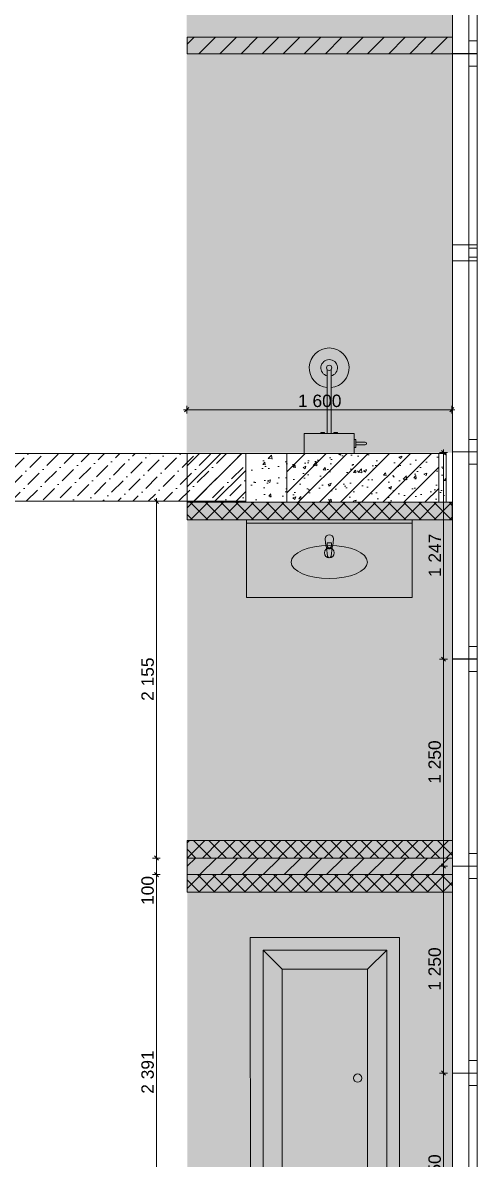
# Model space of a CAD drawing. Header units: millimetres. Extents: x 2336463 to 2579121, y 595385 to 778077.
# Drawn here: x 2408368 to 2411111, y 697540 to 704404 of the extents above; entities that cross this region are included whole.
import ezdxf

# ---------------------------------------------------------------- set-up
doc = ezdxf.new("R2010")
doc.units = ezdxf.units.MM
doc.header["$MEASUREMENT"] = 0
for name, color, linetype in [('+возводимые стены', 7, 'Continuous'), ('1 Планировка размеры', 7, 'Continuous'), ('сит план', 7, 'Continuous')]:
    doc.layers.add(name, color=color, linetype=linetype)
for name, color, linetype, lineweight in [('+возводимые стены_Ном._пера__1', 7, 'Continuous', 13), ('+возводимые стены_Ном._пера__101', 252, 'Continuous', 5), ('1 Планировка_Ном._пера__1', 7, 'Continuous', 13), ('Интерьер - Мебель_Ном._пера__1', 7, 'Continuous', 13), ('Конструктив - Стены Несущие_Ном._пера__1', 7, 'Continuous', 13), ('Окна ARCHICAD_Ном._пера__1', 7, 'Continuous', 13), ('сит план_Ном._пера__1', 7, 'Continuous', 13)]:
    doc.layers.add(name, color=color, linetype=linetype, lineweight=lineweight)
for name, color, linetype, lineweight, true_color in [('+возводимые стены_Ном._пера__169', 7, 'Continuous', 5, 0x68b353), ('+возводимые стены_Ном._пера__9', 7, 'Continuous', 15, 0x3dad99), ('+размер планировка_Ном._пера__9', 7, 'Continuous', 15, 0x3dad99), ('1 Планировка размеры_Ном._пера__242', 7, 'Continuous', 13, 0x1b55b5), ('Конструктив - Стены Несущие_Ном._пера__162', 7, 'Continuous', 5, 0xaaaaaa), ('сит план_Ном._пера__87', 7, 'Continuous', 20, 0x6a6a6a)]:
    doc.layers.add(name, color=color, linetype=linetype, lineweight=lineweight, true_color=true_color)
doc.styles.add('СГЕНЕРИР_СТИЛЬ_1', font='arial.ttf')
doc.dimstyles.new('СГЕНЕРИР_СТИЛЬ__1', dxfattribs={"dimtxt": 75, "dimasz": 23.75, "dimexe": 0.18, "dimexo": 300, "dimgap": 0, "dimtad": 1, "dimtih": 1, "dimtoh": 1, "dimdec": 0, "dimzin": 0, "dimdsep": 46, "dimtxsty": 'СГЕНЕРИР_СТИЛЬ_1', "dimblk": 'ARROWHEAD_6', "dimblk1": 'ARROWHEAD_6', "dimblk2": 'ARROWHEAD_6', "dimcen": 0.09, "dimclrd": 256, "dimclre": 256, "dimclrt": 256, "dimazin": 0, "dimtfac": 1, "dimtdec": 4, "dimtmove": 0, "dimatfit": 3, "dimfxl": 0, "dimtolj": 1, "dimtzin": 0, "dimarcsym": 0})
doc.dimstyles.new('СГЕНЕРИР_СТИЛЬ__2', dxfattribs={"dimtxt": 75, "dimasz": 23.75, "dimexe": 0.18, "dimexo": 300, "dimgap": 0, "dimtad": 1, "dimdec": 0, "dimzin": 0, "dimdsep": 46, "dimtxsty": 'СГЕНЕРИР_СТИЛЬ_1', "dimblk": 'ARROWHEAD_6', "dimblk1": 'ARROWHEAD_6', "dimblk2": 'ARROWHEAD_6', "dimcen": 0.09, "dimclrd": 256, "dimclre": 256, "dimclrt": 256, "dimazin": 0, "dimtfac": 1, "dimtdec": 4, "dimtmove": 0, "dimatfit": 3, "dimfxl": 0, "dimtolj": 1, "dimtzin": 0, "dimarcsym": 0})
pattern_1 = [(45, (2086872.015, 585813.686), (-45.961939, 45.961939), []), (135, (2086872.015, 585813.686), (45.961939, 45.961939), [])]
pattern_2 = [(45, (2086872.015, 585813.69), (-63.639609, 63.639609), [])]

# ---------------------------------------------------------------- blocks, each defined once
blk = doc.blocks.new('Окно 25_10')
at = {"layer": 'Окна ARCHICAD_Ном._пера__1', "color": 7, "linetype": 'Continuous', "lineweight": 13}
for p, q in [((-625, 100), (625, 100)), ((-625, 0), (-625, 100)), ((625, 0), (625, 100)), ((-625, 0), (-550, 0)), ((-625, -50), (-625, 0)), ((-625, -50), (-625, 0)), ((-550, 0), (-550, -50)), ((-550, 0), (550, 0)), ((550, -50), (550, 0)), ((550, 0), (625, 0)), ((625, -50), (625, 0)), ((625, -50), (625, 0)), ((-625, -50), (625, -50)), ((-550, -50), (-625, -50)), ((550, -50), (-550, -50)), ((625, -50), (550, -50))]:
    blk.add_line(p, q, dxfattribs=at)
blk = doc.blocks.new('Стена_992', base_point=(2411110.7, 692966.8))
at = {"layer": 'сит план_Ном._пера__87', "linetype": 'Continuous', "lineweight": 20, "true_color": 0x6a6a6a}
h = blk.add_hatch(dxfattribs=at)
h.set_pattern_fill('Блоки_Бетонные_Эффективные', color=251, style=0, pattern_type=2)
h.set_pattern_definition(pattern_2)
h.paths.add_polyline_path([(2410960.9, 704216.6), (2411110.9, 704216.6), (2411110.9, 704218.8), (2410960.9, 704218.8)])
h = blk.add_hatch(dxfattribs=at)
h.set_pattern_fill('Блоки_Бетонные_Эффективные', color=251, style=0, pattern_type=2)
h.set_pattern_definition(pattern_2)
h.paths.add_polyline_path([(2410960.8, 700560.7), (2411110.8, 700560.7), (2411110.8, 700562.8), (2410960.8, 700562.8)])
at = {"layer": 'сит план_Ном._пера__1', "color": 7, "linetype": 'Continuous', "lineweight": 13}
for p, q in [((2411060.9, 704218.8), (2410960.9, 704218.8)), ((2411060.9, 704216.6), (2410960.9, 704216.6)), ((2411110.9, 704218.8), (2411060.9, 704218.8)), ((2411110.9, 704216.6), (2411060.9, 704216.6)), ((2411060.8, 700562.8), (2410960.8, 700562.8)), ((2411060.8, 700560.7), (2410960.8, 700560.7)), ((2411110.8, 700562.8), (2411060.8, 700562.8)), ((2411110.8, 700560.7), (2411060.8, 700560.7))]:
    blk.add_line(p, q, dxfattribs=at)
at = {"layer": 'сит план_Ном._пера__1', "color": 7, "linetype": 'Continuous', "lineweight": 13, "flags": 128}
for points in [[(2411110.9, 704216.6), (2411110.9, 704218.8)], [(2410960.8, 700562.8), (2410960.8, 700560.7)], [(2411110.8, 700560.7), (2411110.8, 700562.8)]]:
    blk.add_lwpolyline(points, dxfattribs=at)
at = {"layer": 'Окна ARCHICAD_Ном._пера__1', "color": 7, "linetype": 'Continuous', "lineweight": 13, "zscale": 1000, "rotation": 89.99891644592846}
for p in [(2411060.9, 704843.8), (2411060.9, 703591.6), (2411060.8, 702437.8), (2411060.8, 699935.7), (2411060.8, 698685.7), (2411060.7, 697435.7)]:
    blk.add_blockref('Окно 25_10', p, dxfattribs=at)
at = {"layer": 'Окна ARCHICAD_Ном._пера__1', "color": 7, "linetype": 'Continuous', "lineweight": 13, "xscale": -1, "zscale": 1000, "rotation": 89.99891644592846}
blk.add_blockref('Окно 25_10', (2411060.8, 701187.8), dxfattribs=at)
blk = doc.blocks.new('Стена_993', base_point=(2410879.2, 701507.7))
at = {"layer": 'сит план_Ном._пера__87', "linetype": 'Continuous', "lineweight": 20, "true_color": 0x6a6a6a}
h = blk.add_hatch(dxfattribs=at)
h.set_pattern_fill('Блоки_Бетонные_Эффективные', color=251, style=0, pattern_type=2)
h.set_pattern_definition(pattern_2)
h.paths.add_polyline_path([(2410879.2, 701802.7), (2409961, 701802.7), (2409961, 701507.7), (2410879.2, 701507.7)])
at = {"layer": 'сит план_Ном._пера__1', "color": 7, "linetype": 'Continuous', "lineweight": 13, "flags": 128}
for points in [[(2410879.2, 701802.7), (2409961, 701802.7)], [(2409961, 701802.7), (2409961, 701507.7)], [(2410879.2, 701507.7), (2410879.2, 701802.7)], [(2409961, 701507.7), (2410879.2, 701507.7)]]:
    blk.add_lwpolyline(points, dxfattribs=at)
blk = doc.blocks.new('Стена_1009', base_point=(2409360.7, 699359.1))
at = {"layer": '+возводимые стены_Ном._пера__169', "linetype": 'Continuous', "lineweight": 5, "true_color": 0x68b353}
h = blk.add_hatch(dxfattribs=at)
h.set_pattern_fill('Блоки_Бетонные_Эффективные', color=85, style=0, pattern_type=2)
h.set_pattern_definition(pattern_2)
h.paths.add_polyline_path([(2409360.7, 699259.1), (2410960.8, 699259.1), (2410960.8, 699359.1), (2409360.7, 699359.1)])
at = {"layer": '+возводимые стены_Ном._пера__101', "color": 252, "linetype": 'Continuous', "lineweight": 5, "flags": 128}
for points in [[(2410960.8, 699359.1), (2409360.7, 699359.1)], [(2409360.7, 699359.1), (2409360.7, 699259.1)], [(2410960.8, 699259.1), (2410960.8, 699359.1)], [(2409360.7, 699259.1), (2410960.8, 699259.1)]]:
    blk.add_lwpolyline(points, dxfattribs=at)
blk = doc.blocks.new('Стена_1016', base_point=(2409714.1, 701802.7))
at = {"layer": '+возводимые стены_Ном._пера__169', "linetype": 'Continuous', "lineweight": 5, "true_color": 0x68b353}
h = blk.add_hatch(dxfattribs=at)
h.set_pattern_fill('Блоки_Бетонные_Эффективные', color=85, style=0, pattern_type=2)
h.set_pattern_definition(pattern_2)
h.paths.add_polyline_path([(2409714.1, 701802.7), (2409360.8, 701803), (2409360.5, 701508), (2409713.9, 701507.7)])
at = {"layer": '+возводимые стены_Ном._пера__101', "color": 252, "linetype": 'Continuous', "lineweight": 5, "flags": 128}
for points in [[(2409360.8, 701803), (2409360.5, 701508)], [(2409714.1, 701802.7), (2409360.8, 701803)], [(2409713.9, 701507.7), (2409714.1, 701802.7)], [(2409360.5, 701508), (2409713.9, 701507.7)]]:
    blk.add_lwpolyline(points, dxfattribs=at)
blk = doc.blocks.new('Стена_1018', base_point=(2411110.9, 704216.6))
at = {"layer": '+возводимые стены_Ном._пера__169', "linetype": 'Continuous', "lineweight": 5, "true_color": 0x68b353}
h = blk.add_hatch(dxfattribs=at)
h.set_pattern_fill('Блоки_Бетонные_Эффективные', color=85, style=0, pattern_type=2)
h.set_pattern_definition(pattern_2)
h.paths.add_polyline_path([(2410960.9, 704316.6), (2409360.9, 704316.6), (2409360.9, 704216.6), (2410960.9, 704216.6)])
at = {"layer": '+возводимые стены_Ном._пера__101', "color": 252, "linetype": 'Continuous', "lineweight": 5, "flags": 128}
for points in [[(2410960.9, 704316.6), (2409360.9, 704316.6)], [(2409360.9, 704316.6), (2409360.9, 704216.6)], [(2409360.9, 704216.6), (2410960.9, 704216.6)]]:
    blk.add_lwpolyline(points, dxfattribs=at)
blk = doc.blocks.new('Ванна Отдельностоящая 25')
at = {"layer": '1 Планировка_Ном._пера__1', "color": 7, "linetype": 'Continuous', "lineweight": 13}
for p, q in [((1623, 823), (77, 823)), ((77, 823), (77, 77)), ((77, 823), (192.5, 707.5)), ((1623, 823), (1507.5, 707.5)), ((1623, 77), (1623, 823)), ((1507.5, 707.5), (192.5, 707.5)), ((192.5, 707.5), (192.5, 192.5)), ((1507.5, 192.5), (1507.5, 707.5)), ((77, 77), (192.5, 192.5)), ((192.5, 192.5), (1507.5, 192.5)), ((1623, 77), (1507.5, 192.5)), ((77, 77), (1623, 77))]:
    blk.add_line(p, q, dxfattribs=at)
at = {"layer": '1 Планировка_Ном._пера__1', "color": 7, "linetype": 'Continuous', "lineweight": 13, "flags": 128}
blk.add_lwpolyline([(0, 0), (1700, 0), (1700, 900), (0, 900)], close=True, dxfattribs=at)
at = {"layer": '1 Планировка_Ном._пера__1', "color": 7, "linetype": 'Continuous', "lineweight": 13}
blk.add_circle((850, 252.5), 25, dxfattribs=at)
blk = doc.blocks.new('Панель с Несколькими Умывальниками 25_2')
at = {"layer": 'Интерьер - Мебель_Ном._пера__1', "color": 7, "linetype": 'Continuous', "lineweight": 13}
for p, q in [((-500, 0), (500, 0)), ((-500, -470), (-500, 0)), ((500, -470), (500, 0)), ((-500, -20), (500, -20)), ((-13.6, -154.8), (-13.6, -139.9)), ((-13.6, -139.9), (13.6, -139.9)), ((13.6, -139.9), (13.6, -154.8)), ((-500, -470), (500, -470))]:
    blk.add_line(p, q, dxfattribs=at)
at = {"layer": 'Интерьер - Мебель_Ном._пера__1', "color": 7, "linetype": 'Continuous', "lineweight": 13, "flags": 128}
blk.add_lwpolyline([(-25, -115), (-21, -157, 0.12102), (-17.7, -166.5), (-11.1, -219.4, 0.882566), (11.1, -219.4), (17.7, -166.5, 0.12102), (21, -157), (25, -115, 1)], format="xyb", close=True, dxfattribs=at)
at = {"layer": 'Интерьер - Мебель_Ном._пера__1', "color": 7, "linetype": 'Continuous', "lineweight": 13}
blk.add_circle((0, -199.8), 30, dxfattribs=at)
for centre, radius, start, end in [((0, -155.1), 21.1, 212.77103, 327.22897), ((0, -154.8), 13.6, 180, 0)]:
    blk.add_arc(centre, radius, start, end, dxfattribs=at)
blk.add_ellipse((0, -255), major_axis=(230, 0), ratio=0.434783, dxfattribs=at)
blk = doc.blocks.new('*D3778', base_point=(2086872, 585813.7))
at = {"layer": '1 Планировка размеры_Ном._пера__242', "color": 152, "linetype": 'Continuous', "lineweight": 13, "true_color": 0x1b55b5}
for p, q in [((2409370, 702079.5), (2409345, 702054.5)), ((2409357.5, 702043.5), (2409357.5, 702090.4)), ((2410945, 702054.5), (2410970, 702079.5)), ((2410957.5, 702043.5), (2410957.5, 702090.4)), ((2409338.7, 702067), (2409357.5, 702067)), ((2409357.5, 702067), (2410957.5, 702067)), ((2410957.5, 702067), (2410976.2, 702067))]:
    blk.add_line(p, q, dxfattribs=at)
at = {"layer": '1 Планировка размеры_Ном._пера__242', "color": 152, "lineweight": 13, "true_color": 0x1b55b5, "insert": (2410029.2, 702082), "char_height": 75, "attachment_point": 7, "style": 'СГЕНЕРИР_СТИЛЬ_1'}
blk.add_mtext('\\A1;{\\pql;\\fArial|b0|i0|c204|p38;1\xa0600}', dxfattribs=at)
blk = doc.blocks.new('ARROWHEAD_6')
at = {"color": 0, "linetype": 'Continuous', "lineweight": 0}
for p, q in [((0, 0), (-1, 0)), ((-0.5, -0.5), (0.5, 0.5))]:
    blk.add_line(p, q, dxfattribs=at)
blk = doc.blocks.new('*D3812', base_point=(2086872, 585813.7))
at = {"layer": '1 Планировка размеры_Ном._пера__242', "color": 152, "linetype": 'Continuous', "lineweight": 13, "true_color": 0x1b55b5}
for p, q in [((2409162.3, 699271.6), (2409187.3, 699246.6)), ((2409198.3, 699259.1), (2409151.4, 699259.1)), ((2409174.8, 696868.4), (2409174.8, 699259.1)), ((2409198.2, 696868.4), (2409151.4, 696868.4)), ((2409162.3, 696880.9), (2409187.3, 696855.9)), ((2409174.8, 696768.4), (2409174.8, 696868.4))]:
    blk.add_line(p, q, dxfattribs=at)
at = {"layer": '1 Планировка размеры_Ном._пера__242', "color": 152, "lineweight": 13, "true_color": 0x1b55b5, "char_height": 75, "attachment_point": 7, "rotation": 89.99892, "style": 'СГЕНЕРИР_СТИЛЬ_1'}
for s, insert in [('\\A1;{\\pql;\\fArial|b0|i0|c204|p38;100}', (2409159.8, 699075.9)), ('\\A1;{\\pql;\\fArial|b0|i0|c204|p38;2\xa0391}', (2409159.8, 697935.5))]:
    blk.add_mtext(s, dxfattribs=dict(at, insert=insert))
blk = doc.blocks.new('*D3813', base_point=(2086872, 585813.7))
at = {"layer": '1 Планировка размеры_Ном._пера__242', "color": 152, "linetype": 'Continuous', "lineweight": 13, "true_color": 0x1b55b5}
for p, q in [((2409174.8, 699359.1), (2409174.9, 701513.7)), ((2409198.3, 699359.1), (2409151.4, 699359.1)), ((2409162.3, 699371.6), (2409187.3, 699346.6)), ((2409174.8, 699259.1), (2409174.8, 699359.1)), ((2409162.3, 699271.6), (2409187.3, 699246.6)), ((2409198.3, 699259.1), (2409151.4, 699259.1)), ((2409174.8, 696868.4), (2409174.8, 699259.1))]:
    blk.add_line(p, q, dxfattribs=at)
blk = doc.blocks.new('*D3814', base_point=(2086872, 585813.7))
at = {"layer": '1 Планировка размеры_Ном._пера__242', "color": 152, "linetype": 'Continuous', "lineweight": 13, "true_color": 0x1b55b5}
for p, q in [((2409174.9, 701513.7), (2409174.9, 701532.4)), ((2409414.1, 701513.7), (2409151.5, 701513.7)), ((2409187.4, 701501.2), (2409162.4, 701526.2)), ((2409174.8, 699359.1), (2409174.9, 701513.7)), ((2409198.3, 699359.1), (2409151.4, 699359.1)), ((2409162.3, 699371.6), (2409187.3, 699346.6))]:
    blk.add_line(p, q, dxfattribs=at)
at = {"layer": '1 Планировка размеры_Ном._пера__242', "color": 152, "lineweight": 13, "true_color": 0x1b55b5, "insert": (2409159.9, 700308.2), "char_height": 75, "attachment_point": 7, "rotation": 89.99892, "style": 'СГЕНЕРИР_СТИЛЬ_1'}
blk.add_mtext('\\A1;{\\pql;\\fArial|b0|i0|c204|p38;2\xa0155}', dxfattribs=at)
blk = doc.blocks.new('*D3840', base_point=(2086872, 585813.7))
at = {"layer": '1 Планировка размеры_Ном._пера__242', "color": 152, "linetype": 'Continuous', "lineweight": 13, "true_color": 0x1b55b5}
for p, q in [((2402354.6, 693177.2), (2402379.6, 693202.2)), ((2410960.7, 693189.5), (2402367.1, 693189.7)), ((2410948.2, 693177), (2410973.2, 693202)), ((2410960.7, 693213), (2410960.7, 693166.1)), ((2410979.4, 693189.5), (2410960.7, 693189.5))]:
    blk.add_line(p, q, dxfattribs=at)
at = {"layer": '1 Планировка размеры_Ном._пера__242', "color": 152, "lineweight": 13, "true_color": 0x1b55b5, "char_height": 75, "attachment_point": 7, "rotation": 359.99892, "style": 'СГЕНЕРИР_СТИЛЬ_1'}
for s, insert in [('\\A1;{\\pql;\\fArial|b0|i0|c204|p38;95}', (2402379.6, 693204.7)), ('\\A1;{\\pql;\\fArial|b0|i0|c204|p38;8\xa0594}', (2406535.7, 693204.6))]:
    blk.add_mtext(s, dxfattribs=dict(at, insert=insert))
blk = doc.blocks.new('*D3846', base_point=(2086872, 585813.7))
at = {"layer": '1 Планировка размеры_Ном._пера__242', "color": 152, "linetype": 'Continuous', "lineweight": 13, "true_color": 0x1b55b5}
for p, q in [((2410907, 696810.7), (2410907.1, 698060.7)), ((2410930.5, 696810.7), (2410883.6, 696810.7)), ((2410894.5, 696823.2), (2410919.5, 696798.2)), ((2410907, 695560.7), (2410907, 696810.7)), ((2410894.5, 695573.2), (2410919.5, 695548.2))]:
    blk.add_line(p, q, dxfattribs=at)
at = {"layer": '1 Планировка размеры_Ном._пера__242', "color": 152, "lineweight": 13, "true_color": 0x1b55b5, "insert": (2410892, 696057.5), "char_height": 75, "attachment_point": 7, "rotation": 89.99892, "style": 'СГЕНЕРИР_СТИЛЬ_1'}
blk.add_mtext('\\A1;{\\pql;\\fArial|b0|i0|c204|p38;1\xa0250}', dxfattribs=at)
blk = doc.blocks.new('*D3847', base_point=(2086872, 585813.7))
at = {"layer": '1 Планировка размеры_Ном._пера__242', "color": 152, "linetype": 'Continuous', "lineweight": 13, "true_color": 0x1b55b5}
for p, q in [((2410907.1, 698060.7), (2410907.1, 699310.7)), ((2410930.5, 698060.7), (2410883.6, 698060.7)), ((2410894.6, 698073.2), (2410919.6, 698048.2)), ((2410907, 696810.7), (2410907.1, 698060.7)), ((2410894.5, 696823.2), (2410919.5, 696798.2))]:
    blk.add_line(p, q, dxfattribs=at)
at = {"layer": '1 Планировка размеры_Ном._пера__242', "color": 152, "lineweight": 13, "true_color": 0x1b55b5, "insert": (2410892.1, 697307.5), "char_height": 75, "attachment_point": 7, "rotation": 89.99892, "style": 'СГЕНЕРИР_СТИЛЬ_1'}
blk.add_mtext('\\A1;{\\pql;\\fArial|b0|i0|c204|p38;1\xa0250}', dxfattribs=at)
blk = doc.blocks.new('*D3848', base_point=(2086872, 585813.7))
at = {"layer": '1 Планировка размеры_Ном._пера__242', "color": 152, "linetype": 'Continuous', "lineweight": 13, "true_color": 0x1b55b5}
for p, q in [((2410907.1, 699310.7), (2410907.1, 700560.7)), ((2410930.5, 699310.7), (2410883.7, 699310.7)), ((2410894.6, 699323.2), (2410919.6, 699298.2)), ((2410907.1, 698060.7), (2410907.1, 699310.7)), ((2410894.6, 698073.2), (2410919.6, 698048.2))]:
    blk.add_line(p, q, dxfattribs=at)
at = {"layer": '1 Планировка размеры_Ном._пера__242', "color": 152, "lineweight": 13, "true_color": 0x1b55b5, "insert": (2410892.1, 698557.5), "char_height": 75, "attachment_point": 7, "rotation": 89.99892, "style": 'СГЕНЕРИР_СТИЛЬ_1'}
blk.add_mtext('\\A1;{\\pql;\\fArial|b0|i0|c204|p38;1\xa0250}', dxfattribs=at)
blk = doc.blocks.new('*D3849', base_point=(2086872, 585813.7))
at = {"layer": '1 Планировка размеры_Ном._пера__242', "color": 152, "linetype": 'Continuous', "lineweight": 13, "true_color": 0x1b55b5}
for p, q in [((2410907.1, 700560.7), (2410907.1, 701807.7)), ((2410894.6, 700573.2), (2410919.6, 700548.2)), ((2410930.6, 700560.7), (2410883.7, 700560.7)), ((2410907.1, 699310.7), (2410907.1, 700560.7)), ((2410894.6, 699323.2), (2410919.6, 699298.2))]:
    blk.add_line(p, q, dxfattribs=at)
at = {"layer": '1 Планировка размеры_Ном._пера__242', "color": 152, "lineweight": 13, "true_color": 0x1b55b5, "insert": (2410892.1, 699807.5), "char_height": 75, "attachment_point": 7, "rotation": 89.99892, "style": 'СГЕНЕРИР_СТИЛЬ_1'}
blk.add_mtext('\\A1;{\\pql;\\fArial|b0|i0|c204|p38;1\xa0250}', dxfattribs=at)
blk = doc.blocks.new('*D3850', base_point=(2086872, 585813.7))
at = {"layer": '1 Планировка размеры_Ном._пера__242', "color": 152, "linetype": 'Continuous', "lineweight": 13, "true_color": 0x1b55b5}
for p, q in [((2410930.6, 701807.7), (2410883.7, 701807.7)), ((2410919.6, 701795.2), (2410894.6, 701820.2)), ((2410907.1, 701807.7), (2410907.1, 701826.5)), ((2410907.1, 700560.7), (2410907.1, 701807.7)), ((2410894.6, 700573.2), (2410919.6, 700548.2))]:
    blk.add_line(p, q, dxfattribs=at)
at = {"layer": '1 Планировка размеры_Ном._пера__242', "color": 152, "lineweight": 13, "true_color": 0x1b55b5, "insert": (2410892.1, 701056), "char_height": 75, "attachment_point": 7, "rotation": 89.99892, "style": 'СГЕНЕРИР_СТИЛЬ_1'}
blk.add_mtext('\\A1;{\\pql;\\fArial|b0|i0|c204|p38;1\xa0247}', dxfattribs=at)
blk = doc.blocks.new('Душевой Гарнитур 25_5')
at = {"layer": '1 Планировка_Ном._пера__1', "color": 7, "linetype": 'Continuous', "lineweight": 13}
for p, q in [((150, -85), (150, -35)), ((160, -52), (160, -68)), ((-29, -120), (-51, -120)), ((-12, -120), (12, -120)), ((51, -120), (29, -120)), ((-12, -506.5), (-12, -397.6)), ((12, -506.5), (12, -397.6))]:
    blk.add_line(p, q, dxfattribs=at)
at = {"layer": '1 Планировка_Ном._пера__1', "color": 7, "linetype": 'Continuous', "lineweight": 13, "flags": 128}
blk.add_lwpolyline([(12, -120), (29, -120), (29, -127), (51, -127), (51, -120), (150, -120), (150, -85), (160, -85), (160, -68), (217.3, -68, 1), (217.3, -52), (160, -52), (160, -35), (150, -35), (150, 0), (-150, 0), (-150, -120), (-51, -120), (-51, -127), (-29, -127), (-29, -120), (-12, -120), (-12, -397.6, 19.949874), (12, -397.6)], format="xyb", close=True, dxfattribs=at)
at = {"layer": '1 Планировка_Ном._пера__1', "color": 7, "linetype": 'Continuous', "lineweight": 13}
blk.add_circle((0, -517), 16, dxfattribs=at)
blk.add_arc((0, -517), 50, 103.88654, 76.11346, dxfattribs=at)

msp = doc.modelspace()

# ---------------------------------------------------------------- hatches: boundary and pattern name
at = {"layer": '+возводимые стены_Ном._пера__9', "linetype": 'Continuous', "lineweight": 15, "true_color": 0x3dad99}
h = msp.add_hatch(dxfattribs=at)
h.set_pattern_fill('Блоки_Бетонные', color=135, style=0, pattern_type=2)
h.set_pattern_definition(pattern_1)
h.paths.add_polyline_path([(2409360.5, 701508), (2410960.5, 701508), (2410960.5, 701402), (2409360.5, 701402)])
h = msp.add_hatch(dxfattribs=at)
h.set_pattern_fill('Блоки_Бетонные', color=135, style=0, pattern_type=2)
h.set_pattern_definition(pattern_1)
h.paths.add_polyline_path([(2409360.7, 699359.1), (2410960.7, 699359.1), (2410960.7, 699465.1), (2409360.7, 699465.1)])
h = msp.add_hatch(dxfattribs=at)
h.set_pattern_fill('Блоки_Бетонные', color=135, style=0, pattern_type=2)
h.set_pattern_definition(pattern_1)
h.paths.add_polyline_path([(2409360.7, 699259.1), (2410960.7, 699259.1), (2410960.7, 699153.1), (2409360.7, 699153.1)])
at = {"layer": '+размер планировка_Ном._пера__9', "linetype": 'Continuous', "lineweight": 0, "true_color": 0x0f2b26}
for points in [[(2409357.5, 701807.7), (2410957.5, 701807.7), (2410957.5, 708844.8), (2409357.5, 708844.8)], [(2409360.8, 694310.7), (2410960.7, 694310.7), (2410960.7, 701507.7), (2409360.8, 701507.7)]]:
    msp.add_hatch(color=118, dxfattribs=at).paths.add_polyline_path(points)
at = {"layer": 'Конструктив - Стены Несущие_Ном._пера__162', "linetype": 'Continuous', "lineweight": 5, "true_color": 0xaaaaaa}
h = msp.add_hatch(dxfattribs=at)
h.set_pattern_fill('Бетон_01', color=253, style=0, pattern_type=2)
h.set_pattern_definition([(45, (2086872.01, 585813.69), (-91.92388, 91.92388), [97.499996, -32.5, 0, -32.5]), (45, (2086883.5, 585917.1), (-91.92388, 91.92388), [97.499996, -32.5, 0, -32.5])])
h.paths.add_polyline_path([(2409714.1, 701802.1), (2407260.3, 701802.1), (2407260.3, 701513.7), (2409714.1, 701513.7)])
at = {"layer": 'сит план_Ном._пера__1', "linetype": 'Continuous', "lineweight": 13}
h = msp.add_hatch(dxfattribs=at)
h.set_pattern_fill('AR_CONC', style=0, pattern_type=2)
h.set_pattern_definition([(50, (2086872.01, 585813.69), (-182.18467, 15.939086), [19.05, -209.55]), (355, (2086872.01, 585813.69), (-35.24342, 191.05685), [15.24, -167.64058]), (100.451445, (2086887.2, 585812.36), (146.94125, 175.11775), [16.19001, -178.09024]), (46.1842, (2086872.01, 585864.49), (-271.07904, 42.04233), [28.575, -314.325]), (96.63556, (2086894.6, 585860.98), (237.40413, 247.42612), [24.28502, -267.1356]), (351.18415, (2086872.01, 585864.49), (237.40413, 247.42612), [22.85997, -251.45973]), (21, (2086897.41, 585851.79), (-151.61439, 102.2652), [19.05, -209.55]), (326, (2086897.41, 585851.79), (61.80203, 184.18797), [15.24, -167.64]), (71.451445, (2086910.05, 585843.26), (213.41642, 81.92277), [16.19001, -178.08994]), (37.5, (2086872.015, 585813.686), (3.088603, 84.555039), [0, -165.608, 0, -170.18, 0, -168.275]), (7.5, (2086872.015, 585813.69), (66.819663, 100.180575), [0, -97.028, 0, -161.798, 0, -64.135]), (327.5, (2086815.37, 585813.686), (-135.590595, 5.728744), [0, -63.5, 0, -198.12, 0, -262.89]), (317.5, (2086789.97, 585813.69), (148.12918, 25.42649), [0, -82.55, 0, -131.572, 0, -186.69])])
h.paths.add_polyline_path([(2410924.1, 701507.7), (2409714.1, 701507.7), (2409714.1, 701802.7), (2410924.1, 701802.7)])

# ---------------------------------------------------------------- linework, layer by layer
at = {"layer": '+возводимые стены_Ном._пера__1', "color": 7, "linetype": 'Continuous', "lineweight": 13, "flags": 128}
for points in [[(2409360.5, 701508), (2410960.5, 701508), (2410960.5, 701402), (2409360.5, 701402)], [(2409360.7, 699359.1), (2410960.7, 699359.1), (2410960.7, 699465.1), (2409360.7, 699465.1)], [(2409360.7, 699259.1), (2410960.7, 699259.1), (2410960.7, 699153.1), (2409360.7, 699153.1)]]:
    msp.add_lwpolyline(points, close=True, dxfattribs=at)
at = {"layer": 'Конструктив - Стены Несущие_Ном._пера__1', "color": 7, "linetype": 'Continuous', "lineweight": 13, "flags": 128}
msp.add_lwpolyline([(2409714.1, 701802.1), (2407260.3, 701802.1), (2407260.3, 701513.7), (2409714.1, 701513.7)], close=True, dxfattribs=at)
at = {"layer": 'сит план_Ном._пера__1', "color": 7, "linetype": 'Continuous', "lineweight": 13, "flags": 128}
msp.add_lwpolyline([(2410924.1, 701507.7), (2409714.1, 701507.7), (2409714.1, 701802.7), (2410924.1, 701802.7)], close=True, dxfattribs=at)

# ---------------------------------------------------------------- block references
at = {"layer": '+возводимые стены', "color": 252, "lineweight": 5}
for name, p in [('Стена_1018', (2411110.9, 704216.6)), ('Стена_1016', (2409714.1, 701802.7)), ('Стена_1009', (2409360.7, 699359.1))]:
    msp.add_blockref(name, p, dxfattribs=at)
at = {"layer": '1 Планировка_Ном._пера__1', "color": 7, "linetype": 'Continuous', "lineweight": 13, "xscale": -1, "zscale": 1000}
for name, p, rotation in [('Душевой Гарнитур 25_5', (2410217.3, 701802.7), 180), ('Ванна Отдельностоящая 25', (2410641.3, 698880.2), 90.01187719590881)]:
    msp.add_blockref(name, p, dxfattribs=dict(at, rotation=rotation))
at = {"layer": 'Интерьер - Мебель_Ном._пера__1', "color": 7, "linetype": 'Continuous', "lineweight": 13, "xscale": -1, "zscale": 1000}
msp.add_blockref('Панель с Несколькими Умывальниками 25_2', (2410218.1, 701402), dxfattribs=at)
at = {"layer": 'сит план', "color": 7, "lineweight": 13}
for name, p in [('Стена_992', (2411110.7, 692966.8)), ('Стена_993', (2410879.2, 701507.7))]:
    msp.add_blockref(name, p, dxfattribs=at)

# ---------------------------------------------------------------- dimensions: what is measured, and where the dimension line sits
at = {"layer": '1 Планировка размеры', "color": 152, "linetype": 'Continuous', "lineweight": 13, "true_color": 0x1b55b5}
dim = msp.add_linear_dim(base=(2410957.5, 702067), p1=(2409357.5, 701807.7), p2=(2410957.5, 701807.7), dimstyle='СГЕНЕРИР_СТИЛЬ__1', dxfattribs=at)
dim.commit()
dim.dimension.update_dxf_attribs({"geometry": '*D3778', "text_midpoint": (2410158.1, 702119.5), "dimtype": 160})
for base, p1, p2, angle, picture, middle, turn in [((2402367.1, 693189.7), (2410960.8, 702168.4), (2402367.1, 693616.8), 179.99892, '*D3840', (2406664.5, 693242.1), 359.99892), ((2410907.1, 701807.7), (2410960.8, 700560.7), (2410957.5, 701807.7), 89.99892, '*D3850', (2410854.6, 701184.8), 89.99892), ((2410907.1, 700560.7), (2410960.8, 699310.7), (2410960.8, 700560.7), 89.99892, '*D3849', (2410854.6, 699936.3), 89.99892), ((2409174.9, 701513.7), (2409360.7, 699359.1), (2409714.1, 701513.7), 89.99892, '*D3814', (2409122.4, 700437), 89.99892), ((2409174.8, 699359.1), (2409360.7, 699259.1), (2409360.7, 699359.1), 89.99892, '*D3813', (2409122.3, 699161.7), 89.99892), ((2410907.1, 699310.7), (2410960.8, 698060.7), (2410960.8, 699310.7), 89.99892, '*D3848', (2410854.6, 698686.3), 89.99892), ((2409174.8, 699259.1), (2409360.7, 696868.4), (2409360.7, 699259.1), 89.99892, '*D3812', (2409122.3, 698064.4), 89.99892), ((2410907.1, 698060.7), (2410960.7, 696810.7), (2410960.8, 698060.7), 89.99892, '*D3847', (2410854.6, 697436.3), 89.99892), ((2410907, 696810.7), (2410960.7, 695560.7), (2410960.7, 696810.7), 89.99892, '*D3846', (2410854.5, 696186.3), 89.99892)]:
    dim = msp.add_linear_dim(base=base, p1=p1, p2=p2, angle=angle, dimstyle='СГЕНЕРИР_СТИЛЬ__2', dxfattribs=at)
    dim.commit()
    dim.dimension.update_dxf_attribs({"geometry": picture, "text_midpoint": middle, "dimtype": 160, "text_rotation": turn})

doc.saveas('drawing.dxf')
